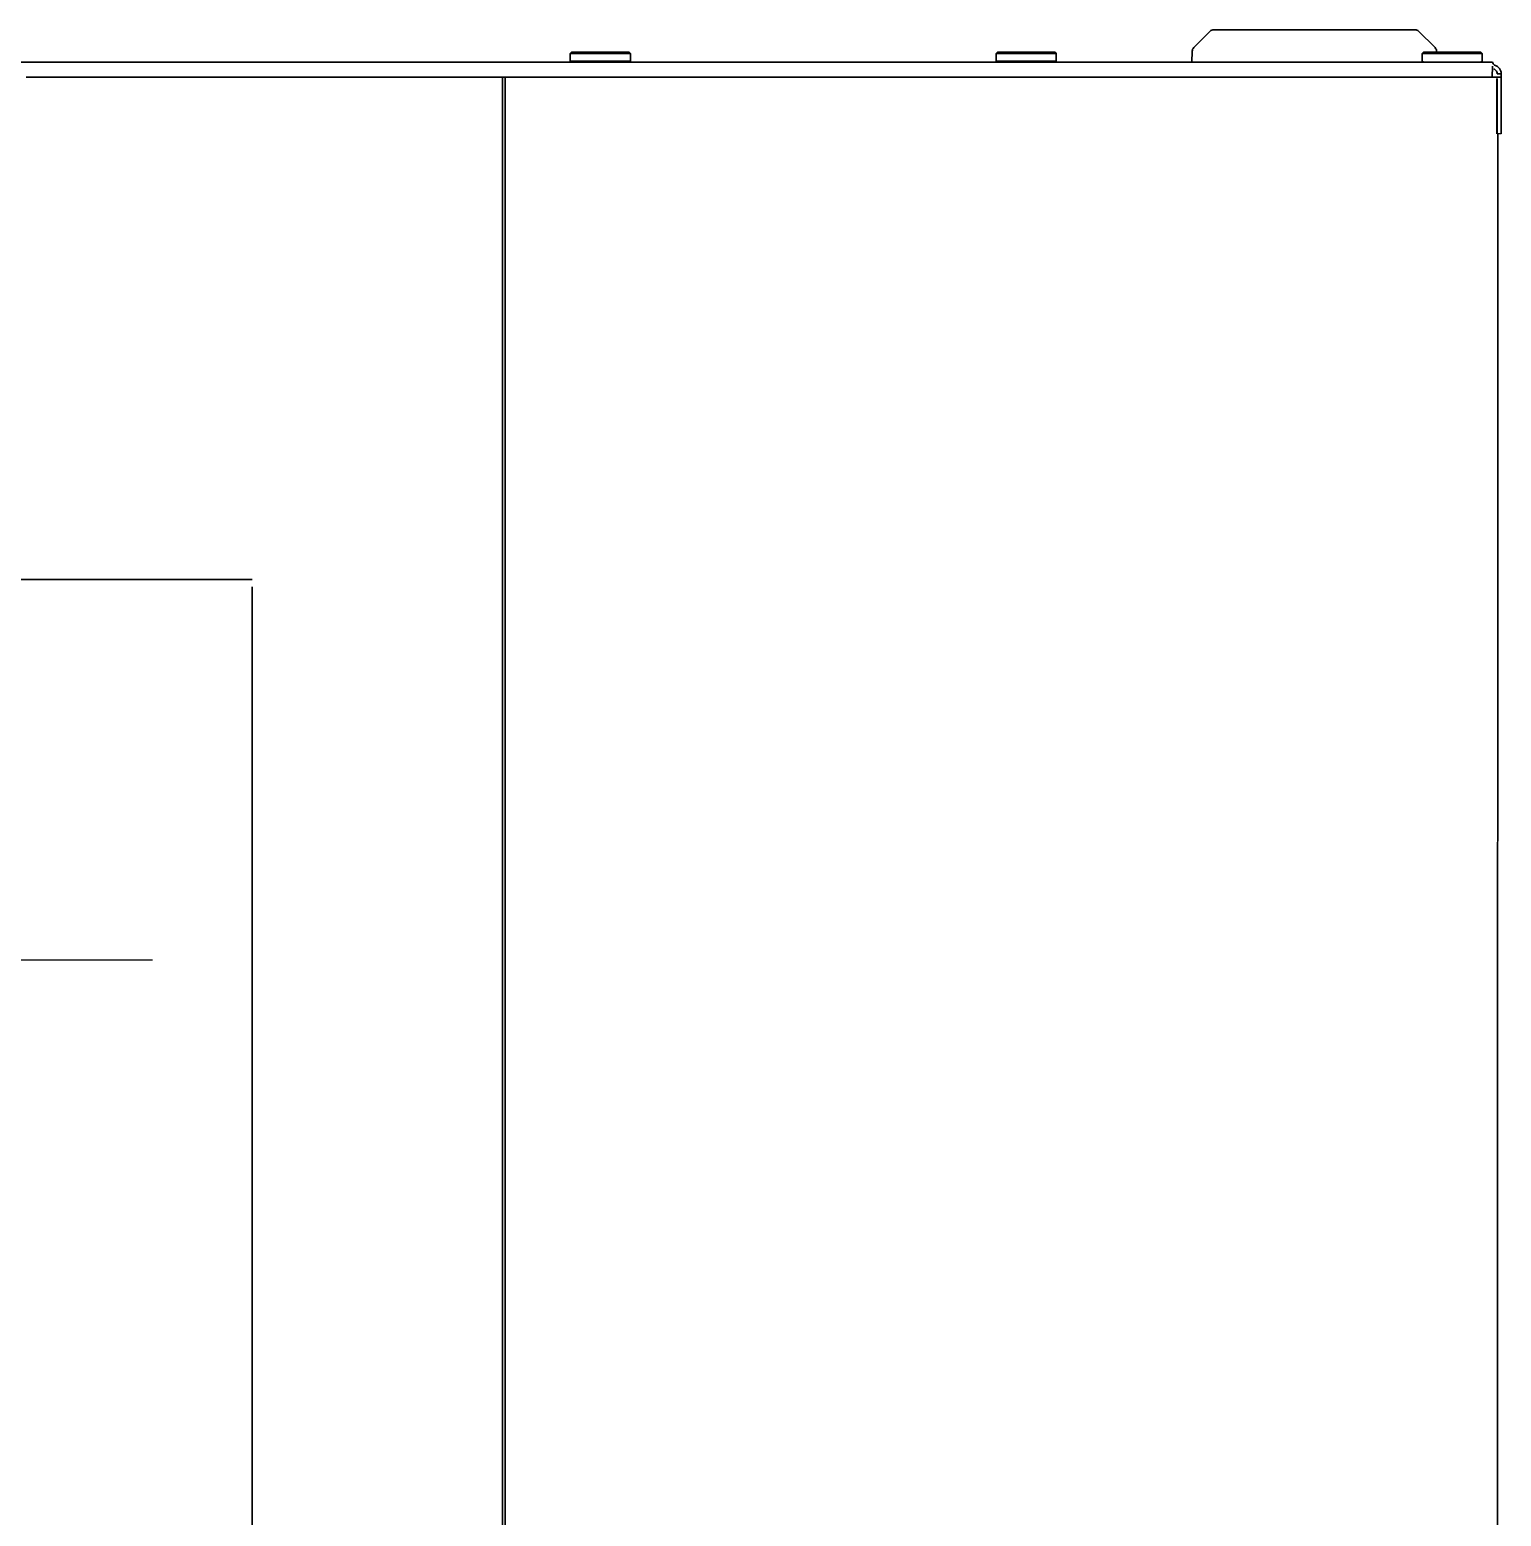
# Model space of a CAD drawing. Header units: inches. Extents: x 786 to 5593, y 691 to 5024.
# Drawn here: x 3962.9 to 4256.5, y 3208.9 to 3505.7 of the extents above; entities that cross this region are included whole.
import ezdxf

# ---------------------------------------------------------------- set-up
doc = ezdxf.new("R2010")
doc.units = ezdxf.units.IN
doc.layers.add('1', color=7, linetype='Continuous', true_color=0xffffff)

msp = doc.modelspace()

# ---------------------------------------------------------------- linework, layer by layer
at = {"color": 7}
for p, q in [((4255.97, 3484.86), (4255.74, 3484.86)), ((4256.54, 3484.86), (4255.97, 3484.86)), ((4255.97, 3484.86), (4255.97, 3484.86))]:
    msp.add_line(p, q, dxfattribs=at)
at = {"color": 2}
msp.add_line((3664.39, 3319.96), (3987.39, 3319.96), dxfattribs=at)
at = {"layer": '1', "color": 7, "linetype": 'Continuous', "lineweight": 35}
for p, q in [((4198.45, 3505.36), (4195.16, 3502.08)), ((4199.15, 3505.66), (4200.74, 3505.66)), ((4200.74, 3505.66), (4237.74, 3505.66)), ((4239.33, 3505.66), (4237.74, 3505.66)), ((4240.03, 3505.36), (4243.32, 3502.08)), ((4002.68, 3499.16), (3593.79, 3499.16)), ((4240.74, 3499.16), (3963.57, 3499.16)), ((4070.99, 3501.16), (4070.74, 3500.91)), ((4070.74, 3500.91), (4082.74, 3500.91)), ((4070.74, 3500.91), (4070.74, 3499.41)), ((4070.74, 3499.41), (4070.99, 3499.16)), ((4082.74, 3499.41), (4070.74, 3499.41)), ((4070.99, 3501.16), (4082.49, 3501.16)), ((4072.15, 3499.16), (4073.57, 3499.16)), ((4082.74, 3500.91), (4082.49, 3501.16)), ((4082.49, 3499.16), (4082.74, 3499.41)), ((4082.74, 3499.41), (4082.74, 3500.91)), ((4142.74, 3499.16), (4144.74, 3499.16)), ((4155.99, 3501.16), (4155.74, 3500.91)), ((4155.74, 3500.91), (4167.74, 3500.91)), ((4155.74, 3500.91), (4155.74, 3499.41)), ((4155.74, 3499.41), (4155.99, 3499.16)), ((4167.74, 3499.41), (4155.74, 3499.41)), ((4155.99, 3501.16), (4167.49, 3501.16)), ((4167.74, 3500.91), (4167.49, 3501.16)), ((4167.49, 3499.16), (4167.74, 3499.41)), ((4167.74, 3499.41), (4167.74, 3500.91)), ((4194.79, 3499.16), (4194.87, 3501.41)), ((4240.99, 3501.16), (4240.74, 3500.91)), ((4240.74, 3500.91), (4252.74, 3500.91)), ((4240.74, 3500.91), (4240.74, 3499.41)), ((4240.74, 3499.41), (4240.99, 3499.16)), ((4254.78, 3499.16), (4240.74, 3499.16)), ((4240.99, 3501.16), (4252.49, 3501.16)), ((4243.61, 3501.41), (4243.62, 3501.16)), ((4252.74, 3500.91), (4252.49, 3501.16)), ((4252.49, 3499.16), (4252.74, 3499.41)), ((4252.74, 3499.41), (4252.74, 3500.91)), ((3963.57, 3496.16), (3962.15, 3496.16)), ((3963.57, 3496.16), (3962.15, 3496.16)), ((4145.62, 3496.16), (3963.57, 3496.16)), ((4256.54, 3496.16), (3963.57, 3496.16)), ((4057.24, 2813.16), (4057.24, 3496.16)), ((4057.74, 2812.91), (4057.74, 3496.16)), ((4144.74, 3496.16), (4142.74, 3496.16)), ((4144.74, 3496.16), (4142.74, 3496.16)), ((4254.78, 3498.41), (4254.74, 3496.16)), ((4256.54, 3496.86), (4256.54, 3496.74)), ((4256.54, 3496.74), (4256.54, 3495.9)), ((4255.64, 3495.9), (4255.64, 3484.86)), ((4255.74, 3495.9), (4255.74, 3484.86)), ((4256.54, 3495.9), (4256.54, 3484.86)), ((4255.86, 3484.86), (4255.74, 2828.01)), ((4007.24, 3395.91), (3644.24, 3395.91)), ((4007.24, 2962.91), (4007.24, 3394.41))]:
    msp.add_line(p, q, dxfattribs=at)
for centre, start, end in [((4199.15, 3504.66), 90, 135), ((4239.33, 3504.66), 45, 90), ((4195.87, 3501.37), 135, 178), ((4242.61, 3501.37), 2, 45)]:
    msp.add_arc(centre, 1, start, end, dxfattribs=at)
for points, knots in [([(4254.78, 3499.16), (4255, 3498.64), (4255.11, 3498.62), (4255.33, 3498.56), (4255.43, 3498.52), (4255.63, 3498.42), (4255.73, 3498.37), (4255.91, 3498.23), (4255.99, 3498.16), (4256.14, 3497.99), (4256.21, 3497.9), (4256.33, 3497.71), (4256.38, 3497.61), (4256.46, 3497.41), (4256.49, 3497.3), (4256.53, 3497.08), (4256.54, 3496.97), (4256.54, 3496.86)], [0, 0, 0, 0, 0.125, 0.125, 0.25, 0.25, 0.375, 0.375, 0.5, 0.5, 0.625, 0.625, 0.75, 0.75, 0.875, 0.875, 1, 1, 1, 1]), ([(4255.07, 3497.8), (4255.11, 3497.79), (4255.15, 3497.77), (4255.29, 3497.7), (4255.39, 3497.62), (4255.56, 3497.44), (4255.63, 3497.34), (4255.72, 3497.1), (4255.74, 3496.98), (4255.74, 3496.86)], [0, 0, 0, 0, 0.092302, 0.092302, 0.394868, 0.394868, 0.697434, 0.697434, 1, 1, 1, 1])]:
    msp.add_open_spline(points, degree=3, knots=knots, dxfattribs=at)
msp.add_open_spline([(4255.74, 3496.86), (4256.54, 3496.86)], degree=1, dxfattribs=at)

doc.saveas('drawing.dxf')
